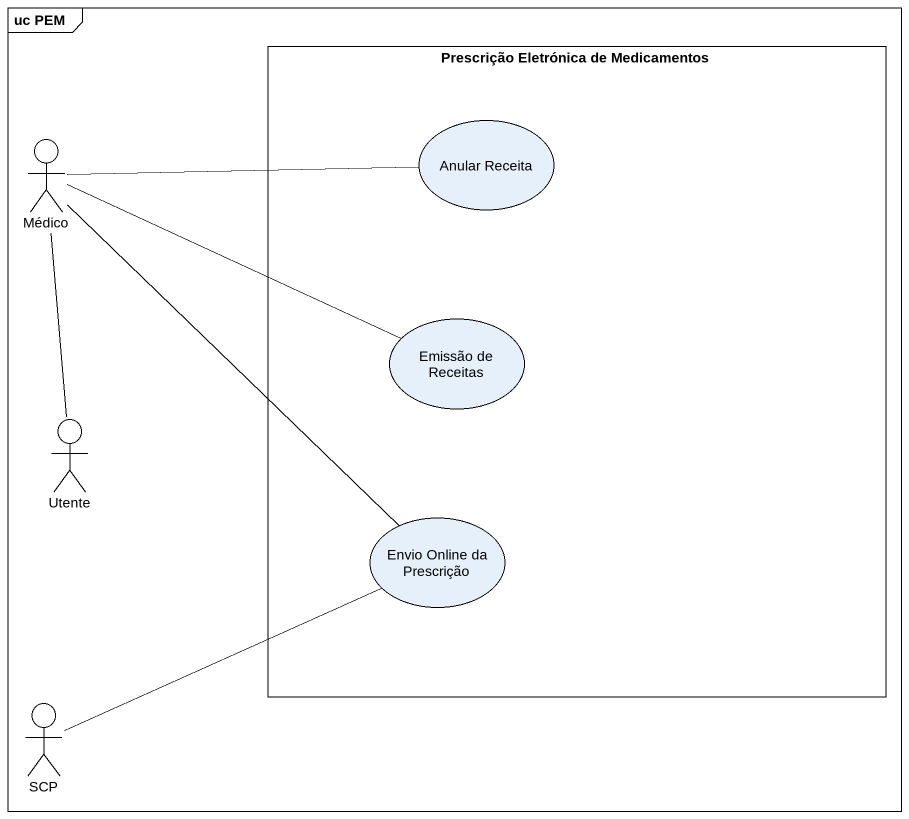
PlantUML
@startuml
mainframe uc PEM
rectangle "Prescrição Eletrónica de Medicamentos" as Prescrição_Eletrónica_de {
  usecase "Anular Receita" as Anular_Receita
  usecase "Emissão de Receitas" as Emissão_de_Receitas
  usecase "Envio Online da Prescrição" as Envio_Online_da_Prescrição
}
actor Médico
actor Utente
actor SCP
Médico -right- Anular_Receita
Médico -right- Emissão_de_Receitas
Médico -- Utente
Médico -- Envio_Online_da_Prescrição
SCP -right- Envio_Online_da_Prescrição
@enduml
